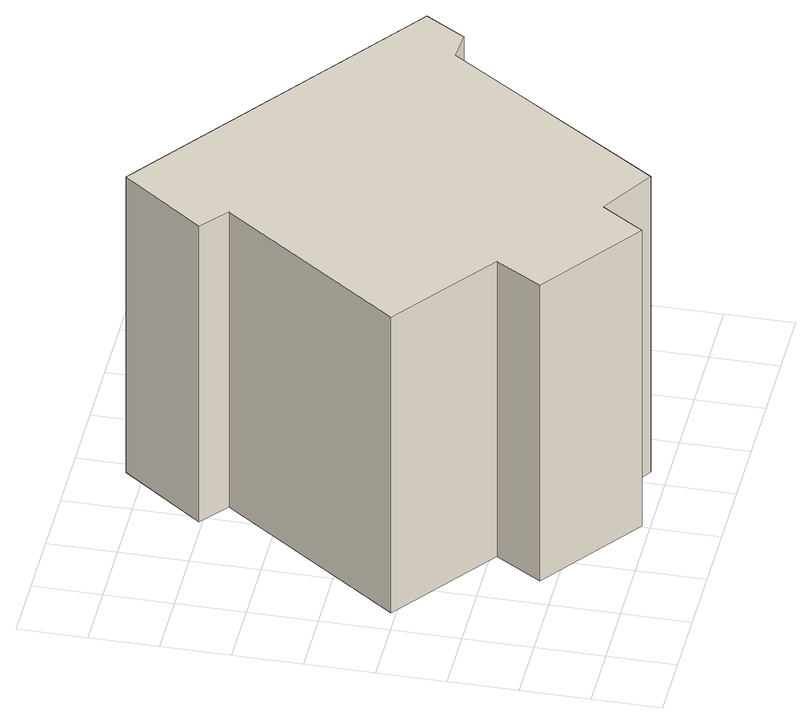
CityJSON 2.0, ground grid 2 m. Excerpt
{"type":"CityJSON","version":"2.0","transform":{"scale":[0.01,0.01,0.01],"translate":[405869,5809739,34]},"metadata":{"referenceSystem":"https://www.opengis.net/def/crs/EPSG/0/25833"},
"CityObjects":{
"building1":{"type":"Building","attributes":{"Gemeindeschluessel":"11000009","BezugspunktDach":"2200","function":"31001_1010","measuredHeight":12.13,"storeysAboveGround":2},"address":[{"country":"Germany","locality":"Berlin","thoroughfareNumber":"101","thoroughfareName":"Müggelheimer Damm"}],"geometry":[{"type":"Solid","lod":"1","boundaries":[[[[0,1,2,3,4,5,6,7,8,9,10,11,12,13]],[[14,15,16,17,18,19,20,21,22,23,24,25,26,27]],[[14,27,13,12]],[[15,14,12,11]],[[16,15,11,10]],[[17,16,10,9]],[[18,17,9,8]],[[19,18,8,7]],[[20,19,7,6]],[[21,20,6,5]],[[22,21,5,4]],[[23,22,4,3]],[[24,23,3,2]],[[25,24,2,1]],[[26,25,1,0]],[[27,26,0,13]]]]}]}
},
"vertices":[
[390,384,1043],[304,247,1043],[608,25,1043],[691,149,1043],[854,51,1043],[1292,684,1043],[1378,678,1043],[1452,797,1043],[1398,837,1043],[645,1393,1043],[565,1452,1043],[382,1212,1043],[465,1145,1043],[79,615,1043],[465,1145,41],[382,1212,41],[565,1452,41],[645,1393,41],[1398,837,41],[1452,797,41],[1378,678,41],[1292,684,41],[854,51,41],[691,149,41],[608,25,41],[304,247,41],[390,384,41],[79,615,41]
]}
